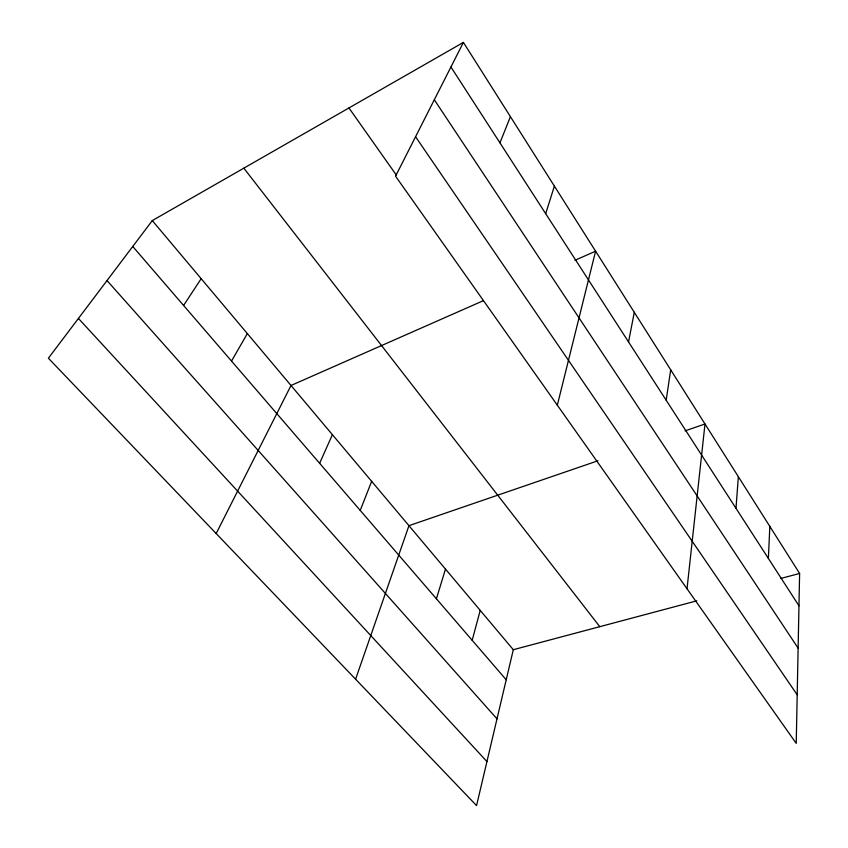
<?xml version="1.0" encoding="UTF-8"?>
<svg xmlns="http://www.w3.org/2000/svg" width="848" height="848" viewBox="0 0 848 848"><rect width="100%" height="100%" fill="white"/><g stroke="black" fill="none" stroke-linecap="round" stroke-linejoin="round"><path stroke-width="1.27" d="M799.611 573.449L796.23 743.367L395.56 176.193L463.4 42.4L799.611 573.449L780.838 578.453M768.373 558.44L769.836 526.417M735.979 508.291L738.354 476.682M687.018 588.777L704.995 424.011L685.067 430.858M666.189 400.235L670.683 369.813M628.548 341.956L634.283 312.308M152.29 220.597L513.305 649.706L476.555 805.6L48.389 358.216L152.29 220.597L463.4 42.4M557.327 405.196L595.593 251.199L574.986 260.283M472.188 640.293L480.222 610.38M436.402 598.783L445.486 569.082M545.688 213.675L554.391 186.115M355.588 679.206L408.959 525.665L597.935 460.771M360.22 510.39L371.657 481.335M499.949 142.867L510.422 116.664M319.632 463.305L332.395 434.664M216.176 533.53L291.012 385.48L483.381 300.669M231.525 361.068L247.34 333.571M183.592 305.45L201.177 278.695M513.305 649.706L696.78 600.84M78.419 318.445L486.932 761.568M107.018 280.561L497.002 718.86M132.754 246.471L506.214 679.789M243.832 168.169L599.79 626.672M348.952 107.95L396.27 174.995M415.562 136.74L797.194 694.809M434.314 99.767L798.127 648.148M450.935 66.981L798.964 605.801"/></g></svg>
